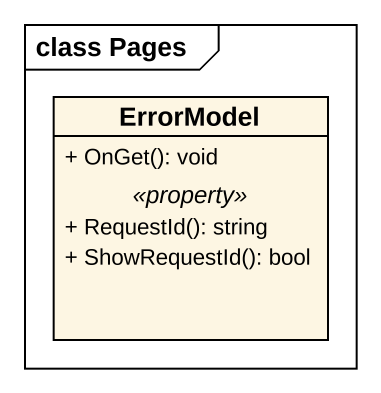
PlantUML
@startuml
mainframe class Pages
hide circle
hide empty members
skinparam classAttributeIconSize 0
class ErrorModel {
  + OnGet(): void
  .. <<property>> ..
  + RequestId(): string
  + ShowRequestId(): bool
}
@enduml
